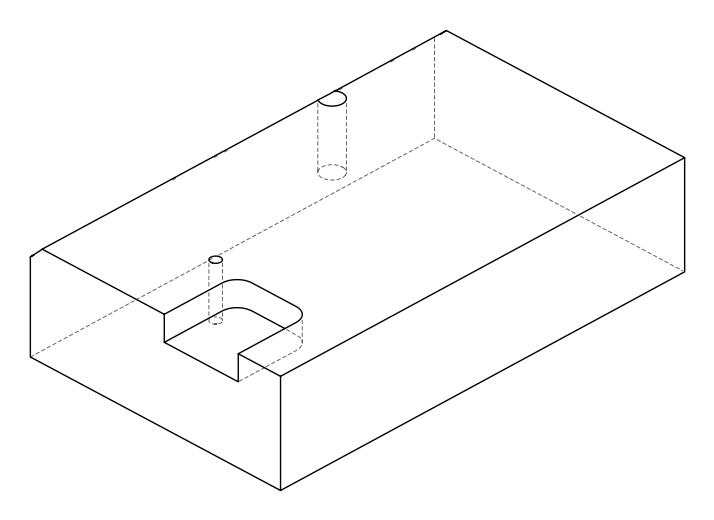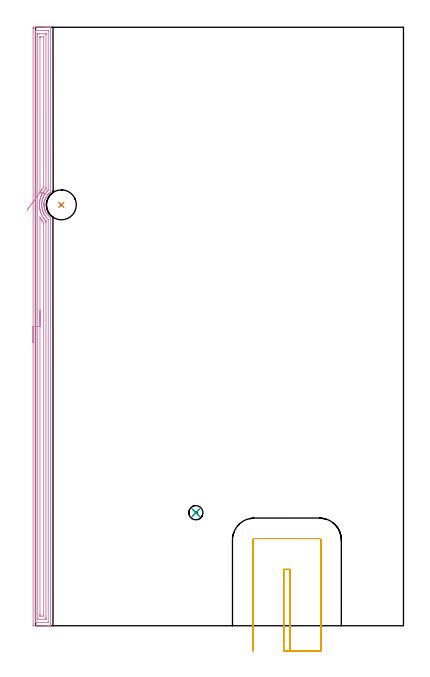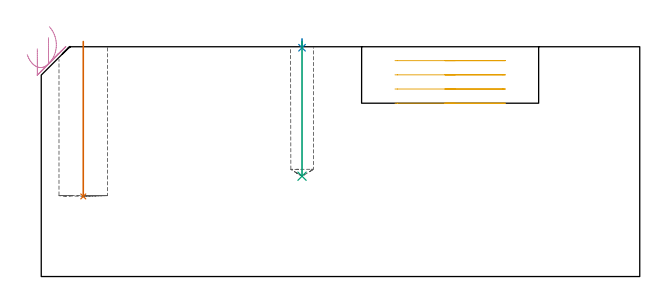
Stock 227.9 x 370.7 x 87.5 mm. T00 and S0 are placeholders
(PLAN: 5 operations, 4 tool changes, 15.4 min)
(1 INDEXABLE_INSERT_DRILL_BLIND_HOLE_FROM_SOLID | STEP1POCKET | NXT0302_008 | 0.24 min | 15243 mm3)
(2 SPOT_DRILL | STEP1POCKET_1 | NXT0321_9005460120000 | 0.03 min | 1 mm3)
(3 DRILL_BLIND_HOLE_INTO_CENTER | STEP1POCKET_1 | UGT0301_204 | 0.21 min | 2874 mm3)
(4 AREA_MILL | FG_CHAMFER_SURFACE | UGT0205_001 | 12.19 min | 21549 mm3)
(5 MILL_SLOT | SLOT_PARTIAL_RECTANGULAR | UGT0201_109 | Follow Part, ap 6.35, ae 75% | 2.76 min | 94966 mm3)
(TOOL NXT0302_008 | Index. Insert Drill 18.5mm [880-D1850L25-05] | D18.5 PA176 FL93 Z2)
(TOOL NXT0321_9005460120000 | NC Spot Drill, 142deg, 12mm, Carbide, Uncoated | D12 PA142 FL30 Z2)
(TOOL UGT0301_204 | Twist Drill 8.8 mm | D8.8 PA118 FL80 Z2)
(TOOL UGT0205_001 | Chamfer Mill 20 x 3 x 45 deg. | D20 FL50 Z2)
(TOOL UGT0201_109 | End Mill 25.4 mm | D25.4 FL25 Z2)
(OP 1 INDEXABLE_INSERT_DRILL_BLIND_HOLE_FROM_SOLID)
G17 G21 G94 G90
T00 M6
G54
G17 G0 G90 X16. Y260.7 S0 M3
G43 Z97.5 H1
G94 G81 G98 Z30.5 F250. R89.5
G80
M5
M2
(OP 2 SPOT_DRILL)
G17 G21 G94 G90
T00 M6
G54
G17 G0 G90 X99.3 Y70. S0 M3
G43 Z97.5 H0
G94 G81 G98 Z87.121 F250. R90.5
G80
M5
M2
(OP 3 DRILL_BLIND_HOLE_INTO_CENTER)
G17 G21 G94 G90
T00 M6
G54
G17 G0 G90 X99.3 Y70. S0 M3
G43 Z97.5 H0
G94 G81 G98 Z38.2 F250. R89.5
G80
M5
M2
(OP 4 AREA_MILL)
G17 G21 G94 G90
T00 M6
G54
G17 G0 G90 X-1.5 Y175.35 S1061 M3
G43 Z97.5 H0
Z86.7
G94 G1 Y175.388 Z85.828 F250.
Y175.502 Z84.964
Y175.691 Z84.112
Y175.953 Z83.28
Y176.287 Z82.474
Y176.69 Z81.7
Y177.158 Z80.964
Y177.69 Z80.272
Y178.279 Z79.629
Y178.922 Z79.04
Y179.614 Z78.508
Y180.35 Z78.04
Y181.124 Z77.637
Y181.93 Z77.303
Y182.762 Z77.041
Y183.614 Z76.852
Y184.478 Z76.738
Y185.35 Z76.7
Y369.729
X-1.499 Y370.094 Z76.701
X-1.494 Y370.615 Z76.704
X-1.492 Y370.692 Z76.706
X-0.976 Y370.7 Z77.221
X6.117 Z84.311
X6.686 Z84.883
X7.003 Z85.199
X7.573 Z85.769
X7.89 Z86.085
X8.926 Z87.125
X9.273 Y370.692 Z87.464
X9.297 Y370.69 Z87.488
X9.3 Y370.54 Z87.5
X9.294 Y269.179 Z87.494
X9.287 Y268.399 Z87.487
X9.282 Y268.351 Z87.482
X9.279 Y268.341 Z87.478
X9.22 Y268.294 Z87.418
X9.005 Y268.135 Z87.204
X8.889 Y268.05 Z87.088
X8.712 Y267.905 Z86.911
X8.486 Y267.719 Z86.684
X8.333 Y267.581 Z86.529
X8.179 Y267.444 Z86.377
X7.88 Y267.156 Z86.08
X7.748 Y267.012 Z85.945
X7.604 Y266.859 Z85.803
X7.355 Y266.566 Z85.553
X7.299 Y266.494 Z85.496
X7.114 Y266.262 Z85.314
X6.722 Y265.697 Z84.922
X6.521 Y265.368 Z84.72
X6.281 Y264.924 Z84.479
X6.062 Y264.474 Z84.262
X5.841 Y263.944 Z84.041
X5.715 Y263.58 Z83.915
X5.689 Y263.489 Z83.889
X5.585 Y263.134 Z83.783
X5.551 Y262.996 Z83.748
X5.474 Y262.686 Z83.672
X5.388 Y262.239 Z83.585
X5.368 Y262.104 Z83.566
X5.323 Y261.792 Z83.521
X5.318 Y261.745 Z83.517
X5.282 Y261.345 Z83.477
X5.277 Y261.211 Z83.469
X5.266 Y261.016 Z83.463
X5.261 Y260.887 Z83.456
X5.264 Y260.755 Z83.452
Y260.739
X5.262 Y260.681 Z83.455
Y260.45 Z83.459
X5.286 Y260.003 Z83.48
X5.331 Y259.556 Z83.525
X5.351 Y259.426 Z83.544
X5.396 Y259.109 Z83.594
X5.448 Y258.844 Z83.647
X5.485 Y258.661 Z83.684
X5.525 Y258.499 Z83.724
X5.597 Y258.215 Z83.794
X5.636 Y258.087 Z83.832
X5.713 Y257.833 Z83.91
X5.842 Y257.453 Z84.039
X5.886 Y257.344 Z84.081
X5.894 Y257.321 Z84.089
X5.969 Y257.15 Z84.165
X6.014 Y257.046 Z84.209
X6.047 Y256.967 Z84.246
X6.089 Y256.872 Z84.287
X6.117 Y256.814 Z84.315
X6.149 Y256.749 Z84.345
X6.232 Y256.574 Z84.431
X6.303 Y256.427 Z84.502
X6.507 Y256.06 Z84.705
X6.629 Y255.856 Z84.827
X6.723 Y255.699 Z84.921
X6.832 Y255.533 Z85.03
X7.003 Y255.302 Z85.2
X7.165 Y255.08 Z85.364
X7.518 Y254.639 Z85.715
X7.605 Y254.54 Z85.802
X7.772 Y254.369 Z85.968
X7.999 Y254.135 Z86.196
X8.407 Y253.745 Z86.605
X8.486 Y253.677 Z86.684
X8.738 Y253.476 Z86.938
X8.943 Y253.313 Z87.143
X9.126 Y253.179 Z87.325
X9.227 Y253.099 Z87.425
X9.295 Y253.044 Z87.491
X9.3 Y252.286 Z87.5
Y0.16
X9.297 Y0.01 Z87.488
X9.273 Y0.008 Z87.464
X8.925 Y0. Z87.125
X8.524 Z86.723
X7.89 Z86.085
X6.686 Z84.883
X6.117 Z84.311
X-1.262 Y0.001 Z76.935
X-1.492 Y0.01 Z76.706
X-1.499 Y0.24 Z76.699
Y0.269
X-1.5 Y185.35 Z76.7
X-0.086 Z78.114
Y368.305
X-0.084 Y368.531 Z78.116
X-0.081 Y368.642 Z78.119
X-0.079 Y368.688 Z78.121
X0.021 Y368.691 Z78.221
X0.41 Y368.698 Z78.61
X4.149 Y368.7 Z82.349
X7.003 Z85.203
X7.502 Y368.699 Z85.702
X7.748 Y368.695 Z85.948
X7.845 Y368.69 Z86.045
X7.879 Y368.686 Z86.079
X7.881 Y368.64 Z86.081
X7.883 Y368.532 Z86.083
X7.886 Y368.313 Z86.086
X7.88 Y270.146 Z86.08
X7.876 Y269.695 Z86.076
X7.873 Y269.585 Z86.073
X7.869 Y269.538 Z86.069
X7.548 Y269.243 Z85.748
X7.269 Y268.976 Z85.469
X7.003 Y268.713 Z85.203
X6.828 Y268.528 Z85.028
X6.668 Y268.351 Z84.868
X6.416 Y268.049 Z84.616
X6.117 Y267.668 Z84.317
X6.028 Y267.548 Z84.228
X5.965 Y267.459 Z84.165
X5.669 Y267.017 Z83.869
X5.392 Y266.566 Z83.592
X5.355 Y266.503 Z83.555
X5.333 Y266.463 Z83.533
X5.23 Y266.268 Z83.43
X5.033 Y265.872 Z83.233
X4.937 Y265.674 Z83.137
X4.756 Y265.259 Z82.956
X4.562 Y264.781 Z82.762
X4.527 Y264.689 Z82.727
X4.503 Y264.62 Z82.703
X4.343 Y264.12 Z82.543
X4.291 Y263.941 Z82.491
X4.277 Y263.889 Z82.477
X4.118 Y263.223 Z82.318
X4.074 Y262.996 Z82.274
X3.983 Y262.466 Z82.183
X3.932 Y262.104 Z82.132
X3.89 Y261.667 Z82.09
X3.863 Y261.211 Z82.063
X3.851 Y260.814 Z82.051
X3.856 Y260.319 Z82.056
X3.878 Y259.895 Z82.078
X3.92 Y259.426 Z82.12
X3.989 Y258.89 Z82.189
X4.047 Y258.534 Z82.247
X4.21 Y257.776 Z82.41
X4.244 Y257.641 Z82.444
X4.343 Y257.283 Z82.543
X4.519 Y256.749 Z82.719
X4.613 Y256.477 Z82.813
X4.878 Y255.856 Z83.078
X4.991 Y255.615 Z83.191
X5.23 Y255.13 Z83.43
X5.319 Y254.964 Z83.519
X5.433 Y254.76 Z83.633
X5.74 Y254.27 Z83.94
X5.876 Y254.071 Z84.076
X6.117 Y253.744 Z84.317
X6.56 Y253.179 Z84.76
X6.765 Y252.942 Z84.965
X7.003 Y252.696 Z85.203
X7.413 Y252.286 Z85.613
X7.879 Y251.837 Z86.079
X7.886 Y251.398 Z86.086
Y2.395
X7.884 Y2.169 Z86.084
X7.881 Y2.058 Z86.081
X7.879 Y2.012 Z86.079
X7.779 Y2.009 Z85.979
X7.39 Y2.002 Z85.59
X3.651 Y2. Z81.851
X0.797 Z78.997
X0.298 Y2.001 Z78.498
X0.052 Y2.005 Z78.252
X-0.045 Y2.01 Z78.155
X-0.079 Y2.014 Z78.121
X-0.081 Y2.06 Z78.119
X-0.084 Y2.168 Z78.116
X-0.086 Y2.387 Z78.114
Y185.35
X1.328 Z79.528
X1.329 Y365.632 Z79.529
X1.33 Y365.987 Z79.53
X1.336 Y366.524 Z79.536
X1.341 Y366.69 Z79.541
X1.512 Y366.697 Z79.712
X1.683 Y366.699 Z79.883
X2.395 Y366.7 Z80.595
X4.343 Z82.543
X5.942 Z84.142
X6.117 Y366.698 Z84.317
X6.291 Y366.695 Z84.491
X6.407 Y366.69 Z84.607
X6.465 Y366.678 Z84.665
X6.466 Y366.643 Z84.666
X6.469 Y366.524 Z84.669
X6.471 Y366.168 Z84.671
X6.465 Y271.57 Z84.665
X6.463 Y271.028 Z84.663
X6.459 Y270.683 Z84.659
X6.456 Y270.636 Z84.656
X6.431 Y270.608 Z84.631
X6.362 Y270.534 Z84.562
X6.117 Y270.281 Z84.317
X6.046 Y270.207 Z84.246
X5.982 Y270.136 Z84.182
X5.633 Y269.73 Z83.833
X5.231 Y269.243 Z83.431
X4.866 Y268.718 Z83.066
X4.615 Y268.351 Z82.815
X4.51 Y268.184 Z82.71
X4.343 Y267.907 Z82.543
X4.183 Y267.62 Z82.383
X4.097 Y267.459 Z82.297
X3.881 Y267.031 Z82.081
X3.662 Y266.566 Z81.862
X3.599 Y266.423 Z81.799
X3.457 Y266.089 Z81.657
X3.34 Y265.791 Z81.54
X3.298 Y265.674 Z81.498
X3.118 Y265.122 Z81.318
X3.012 Y264.781 Z81.212
X2.917 Y264.431 Z81.117
X2.784 Y263.889 Z80.984
X2.746 Y263.711 Z80.946
X2.613 Y262.996 Z80.813
X2.606 Y262.96 Z80.806
X2.57 Y262.719 Z80.77
X2.507 Y262.167 Z80.707
X2.501 Y262.104 Z80.701
X2.451 Y261.331 Z80.651
X2.447 Y261.211 Z80.647
X2.439 Y260.45 Z80.639
X2.442 Y260.319 Z80.642
X2.483 Y259.513 Z80.683
X2.491 Y259.426 Z80.691
X2.57 Y258.691 Z80.77
X2.591 Y258.534 Z80.791
X2.594 Y258.509 Z80.794
X2.677 Y258.04 Z80.877
X2.76 Y257.641 Z80.96
X2.813 Y257.396 Z81.013
X2.976 Y256.749 Z81.176
X3.15 Y256.165 Z81.35
X3.253 Y255.856 Z81.453
X3.457 Y255.314 Z81.657
X3.603 Y254.964 Z81.803
X3.717 Y254.701 Z81.917
X4.031 Y254.071 Z82.231
X4.343 Y253.497 Z82.543
X4.538 Y253.179 Z82.738
X4.882 Y252.636 Z83.082
X5.142 Y252.286 Z83.342
X5.23 Y252.172 Z83.43
X5.574 Y251.743 Z83.774
X5.869 Y251.394 Z84.069
X6.117 Y251.131 Z84.317
X6.424 Y250.808 Z84.624
X6.46 Y250.77 Z84.66
X6.465 Y250.715 Z84.665
X6.468 Y250.62 Z84.668
X6.47 Y250.501 Z84.67
X6.471 Y250.144 Z84.671
X6.472 Y249.609 Z84.672
X6.471 Y5.068 Z84.671
X6.47 Y4.713 Z84.67
X6.464 Y4.176 Z84.664
X6.459 Y4.01 Z84.659
X6.288 Y4.003 Z84.488
X6.117 Y4.001 Z84.317
X5.405 Y4. Z83.605
X3.457 Z81.657
X1.858 Z80.058
X1.683 Y4.002 Z79.883
X1.509 Y4.005 Z79.709
X1.393 Y4.01 Z79.593
X1.335 Y4.022 Z79.535
X1.333 Y4.057 Z79.533
X1.331 Y4.176 Z79.531
X1.329 Y4.533 Z79.529
X1.328 Y185.35 Z79.528
X2.743 Z80.943
Y252.799
X2.744 Y253.004 Z80.944
X2.746 Y253.069 Z80.946
X2.749 Y253.132 Z80.949
X2.859 Y252.935 Z81.059
X2.911 Y252.836 Z81.111
X3.218 Y252.286 Z81.418
X3.457 Y251.889 Z81.657
X3.777 Y251.394 Z81.977
X4.01 Y251.06 Z82.21
X4.343 Y250.611 Z82.543
X4.428 Y250.501 Z82.628
X4.782 Y250.06 Z82.982
X5.051 Y249.734 Z83.251
X5.053 Y249.695 Z83.253
X5.054 Y249.609 Z83.254
X5.057 Y248.89 Z83.257
Y248.716
Y6.853
X5.055 Y6.137 Z83.255
X5.052 Y6.033 Z83.252
X5.05 Y6.011 Z83.25
X5.031 Y6.008 Z83.231
X4.979 Y6.004 Z83.179
X4.767 Y6.001 Z82.967
X3.02 Z81.22
X2.822 Y6.003 Z81.022
X2.772 Y6.007 Z80.972
X2.752 Y6.01 Z80.952
X2.749 Y6.022 Z80.949
X2.747 Y6.089 Z80.947
X2.743 Y6.679 Z80.943
Y6.853
Y185.35
Y186.222 Z80.981
Y187.086 Z81.095
Y187.938 Z81.283
Y188.77 Z81.546
Y189.576 Z81.88
Y190.35 Z82.282
Y191.086 Z82.751
Y191.778 Z83.282
Y192.421 Z83.872
Y193.01 Z84.515
Y193.542 Z85.207
Y194.01 Z85.943
Y194.413 Z86.716
Y194.747 Z87.522
Y195.009 Z88.354
Y195.198 Z89.206
Y195.312 Z90.071
Y195.35 Z90.943
G0 Z97.5
X3.086 Y268.249
Z95.127
G1 X3.636 Y268.082 Z94.471
X4.13 Y267.932 Z93.767
X4.563 Y267.801 Z93.021
X4.932 Y267.689 Z92.239
X5.234 Y267.597 Z91.426
X5.468 Y267.526 Z90.588
X5.63 Y267.477 Z89.732
X5.721 Y267.449 Z88.865
X5.739 Y267.444 Z87.993
X5.684 Y267.46 Z87.122
X5.557 Y267.499 Z86.26
X5.359 Y267.559 Z85.413
X5.09 Y267.641 Z84.587
X4.754 Y267.743 Z83.788
X4.352 Y267.865 Z83.024
X3.888 Y268.005 Z82.298
X3.365 Y268.164 Z81.618
X2.788 Y268.339 Z80.988
X2.75 Y268.351 Z80.95
X2.743 Y269.243 Z80.943
Y363.847
X2.745 Y364.563 Z80.945
X2.748 Y364.667 Z80.948
X2.75 Y364.689 Z80.95
X2.769 Y364.692 Z80.969
X2.821 Y364.696 Z81.021
X3.033 Y364.699 Z81.233
X4.78 Z82.98
X4.978 Y364.697 Z83.178
X5.027 Y364.693 Z83.227
X5.048 Y364.69 Z83.248
X5.05 Y364.678 Z83.25
X5.052 Y364.611 Z83.252
X5.057 Y364.021 Z83.257
Y363.847
X5.051 Y272.101 Z83.251
X5.05 Y271.921 Z83.25
X5.047 Y271.743 Z83.247
X5.045 Y271.658 Z83.245
X4.996 Y271.597 Z83.196
X4.847 Y271.414 Z83.047
X4.527 Y271.028 Z82.727
X4.445 Y270.926 Z82.645
X4.343 Y270.795 Z82.543
X4.065 Y270.416 Z82.265
X3.865 Y270.136 Z82.065
X3.7 Y269.891 Z81.9
X3.457 Y269.52 Z81.657
X3.351 Y269.349 Z81.551
X3.288 Y269.243 Z81.488
X3.143 Y268.986 Z81.343
X3.03 Y268.78 Z81.23
X2.797 Y268.351 Z80.997
X2.788 Y268.339 Z80.988
X2.332 Y267.72 Z80.576
X1.856 Y267.074 Z80.233
X1.365 Y266.407 Z79.961
X0.861 Y265.723 Z79.762
X0.349 Y265.028 Z79.638
X-0.167 Y264.326 Z79.59
X-0.685 Y263.624 Z79.618
X-1.198 Y262.927 Z79.722
X-1.705 Y262.239 Z79.901
X-2.2 Y261.567 Z80.153
X-2.68 Y260.915 Z80.478
X-3.142 Y260.288 Z80.871
X-3.581 Y259.691 Z81.332
X-3.995 Y259.129 Z81.855
X-4.381 Y258.605 Z82.436
X-4.734 Y258.125 Z83.073
X-5.054 Y257.691 Z83.759
X-5.337 Y257.306 Z84.489
G0 Z97.5
M5
M2
(OP 5 MILL_SLOT)
G17 G21 G94 G90
T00 M6
G54
G17 G0 G90 X157.65 Y-15.7 S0 M3
G43 Z97.606 H0
Z82.205
G94 G1 Y-12.7 F250.
Y34.95 F500.
X153.75
Y-12.7
Y-15.7 F250.
X176.7
Y-12.7
Y53.1 F500.
G3 X175.8 Y54. R0.9
G1 X135.6
G3 X134.7 Y53.1 R0.9
G1 Y-12.7
Y-15.7 F250.
G0 X157.65 Z76.803
G1 Y-12.7
Y34.95 F500.
X153.75
Y-12.7
Y-15.7 F250.
X176.7
Y-12.7
Y53.1 F500.
G3 X175.8 Y54. R0.9
G1 X135.6
G3 X134.7 Y53.1 R0.9
G1 Y-12.7
Y-15.7 F250.
G0 X157.65 Z71.402
G1 Y-12.7
Y34.95 F500.
X153.75
Y-12.7
Y-15.7 F250.
X176.7
Y-12.7
Y53.1 F500.
G3 X175.8 Y54. R0.9
G1 X135.6
G3 X134.7 Y53.1 R0.9
G1 Y-12.7
Y-15.7 F250.
G0 X157.65 Z66.
G1 Y-12.7
Y34.95 F500.
X153.75
Y-12.7
Y-15.7 F250.
X176.7
Y-12.7
Y53.1 F500.
G3 X175.8 Y54. R0.9
G1 X135.6
G3 X134.7 Y53.1 R0.9
G1 Y-12.7
Y-15.7 F250.
G0 Z97.606
M5
M2
